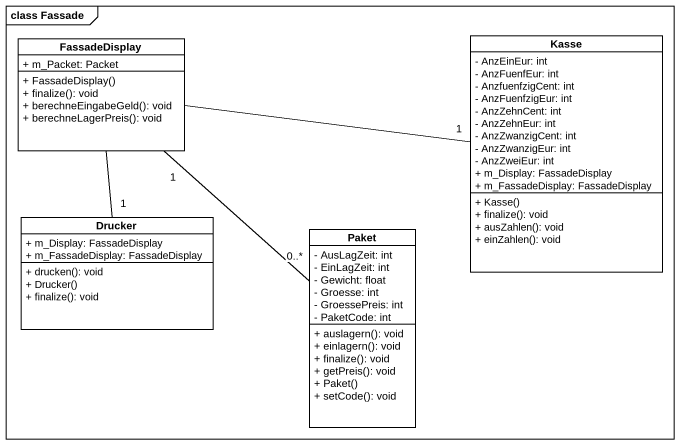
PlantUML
@startuml
mainframe class Fassade
hide circle
hide empty members
skinparam classAttributeIconSize 0
class FassadeDisplay {
  + m_Packet: Packet
  + FassadeDisplay()
  + finalize(): void
  + berechneEingabeGeld(): void
  + berechneLagerPreis(): void
}
class Kasse {
  - AnzEinEur: int
  - AnzFuenfEur: int
  - AnzfuenfzigCent: int
  - AnzFuenfzigEur: int
  - AnzZehnCent: int
  - AnzZehnEur: int
  - AnzZwanzigCent: int
  - AnzZwanzigEur: int
  - AnzZweiEur: int
  + m_Display: FassadeDisplay
  + m_FassadeDisplay: FassadeDisplay
  + Kasse()
  + finalize(): void
  + ausZahlen(): void
  + einZahlen(): void
}
class Drucker {
  + m_Display: FassadeDisplay
  + m_FassadeDisplay: FassadeDisplay
  + drucken(): void
  + Drucker()
  + finalize(): void
}
class Paket {
  - AusLagZeit: int
  - EinLagZeit: int
  - Gewicht: float
  - Groesse: int
  - GroessePreis: int
  - PaketCode: int
  + auslagern(): void
  + einlagern(): void
  + finalize(): void
  + getPreis(): void
  + Paket()
  + setCode(): void
}
FassadeDisplay "1" -- "0..*" Paket
Kasse "1" -left- FassadeDisplay
Drucker "1" -up- FassadeDisplay
@enduml
